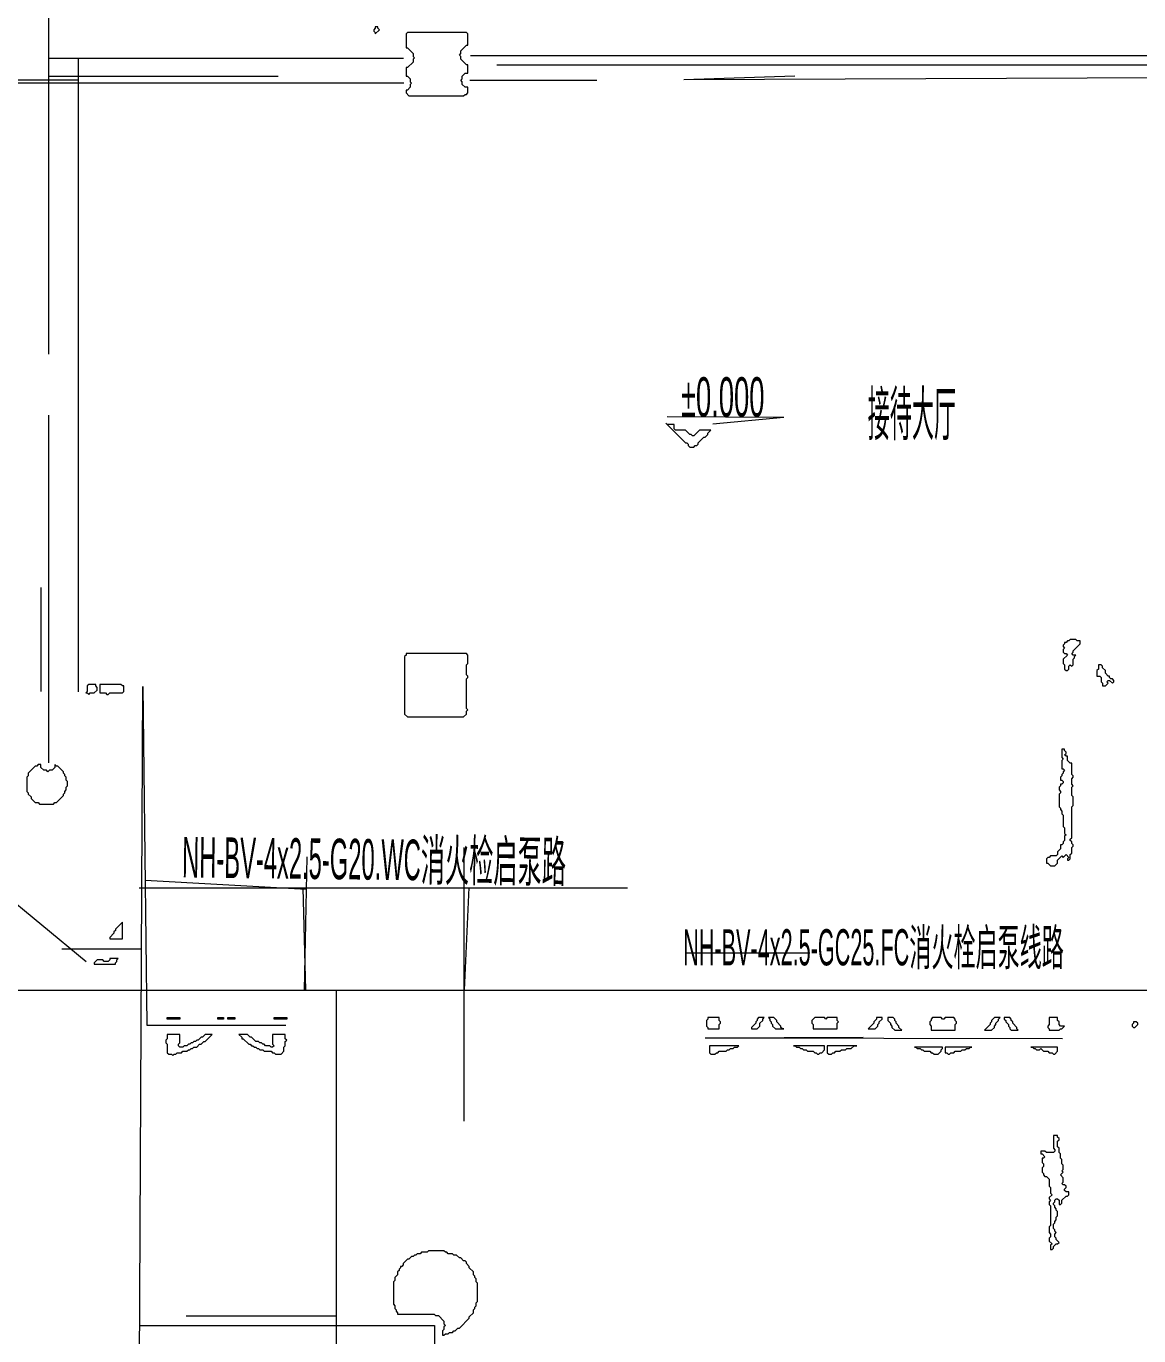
# Model space of a CAD drawing. Extents: x 6 to 4781, y 1 to 3386.
# Drawn here: x 1735 to 2528, y 1198 to 2130 of the extents above; entities that cross this region are included whole.
import ezdxf

# ---------------------------------------------------------------- set-up
doc = ezdxf.new("R2010")
doc.units = 0
for name, color, linetype, lineweight in [('OCR_TEXT', 6, 'Continuous', 0), ('TRACE_STRAIGHT', 5, 'Continuous', 0), ('TRACE_TEXT_SYMBOL', 6, 'Continuous', 0)]:
    doc.layers.add(name, color=color, linetype=linetype, lineweight=lineweight)
doc.styles.add('wqy-unicode', font='wqy-unicode.lff')

msp = doc.modelspace()

# ---------------------------------------------------------------- linework, layer by layer
at = {"layer": 'TRACE_STRAIGHT', "color": 5}
for p, q in [((1751.43, 2148.56), (1751.43, 1896)), ((1751.43, 2106.63), (2004.22, 2106.63)), ((1772.51, 2106.63), (1772.51, 1655.88)), ((2051.87, 2108.6), (2630.63, 2108.6)), ((2070.62, 2101.93), (2635.06, 2101.93)), ((1589.75, 2091.41), (1772.51, 2091.41)), ((1618.58, 2089.24), (2004.36, 2089.24)), ((1751.43, 2094), (1915, 2094)), ((2051.44, 2091.09), (2141.94, 2091.09)), ((2203.91, 2091.52), (2282.75, 2094.19)), ((2203.91, 2091.52), (2638.31, 2093.24)), ((1751.34, 1852.69), (1751.34, 1605.38)), ((2191.94, 1851.81), (2275, 1851.3)), ((2224.37, 1846.64), (2275, 1851.3)), ((1746, 1730), (1746, 1656)), ((1815.89, 1096.5), (1818.6, 1659.63)), ((1818.6, 1659.63), (1821.45, 1418.5)), ((1675.05, 1548.9), (1778.26, 1463.92)), ((1933.67, 1443.48), (1935.55, 1538.5)), ((2047.04, 1545.01), (2047.04, 1350.39)), ((1820.23, 1521.73), (1935.09, 1515.29)), ((1815.97, 1516.3), (2163.81, 1516.3)), ((1932.42, 1516.3), (1934.45, 1443.48)), ((2047.68, 1443.48), (2051, 1516.63)), ((1761, 1473), (1817.71, 1473)), ((2205.31, 1470), (2293.56, 1470)), ((1697, 1443.48), (3277.03, 1443.48)), ((1956.27, 1443.48), (1956.27, 791.57)), ((1821.45, 1418.5), (1920.5, 1418.5)), ((2219.01, 1409.59), (2331.5, 1410.04)), ((2219.01, 1409.59), (2473.53, 1409.15)), ((1849.37, 1211.83), (1956.27, 1211.83)), ((1816.42, 1204.82), (2026.17, 1204.82)), ((2026.17, 1204.82), (2026.17, 1086.56))]:
    msp.add_line(p, q, dxfattribs=at)
at = {"layer": 'TRACE_TEXT_SYMBOL', "color": 6}
for points in [[(1984, 2129), (1984, 2128), (1983, 2127), (1983, 2126), (1984, 2125), (1984, 2124), (1987, 2127), (1986, 2128), (1986, 2129)], [(2007, 2125), (2006, 2124), (2006, 2114), (2007, 2114), (2011, 2110), (2011, 2108), (2012, 2107), (2011, 2106), (2011, 2104), (2007, 2100), (2006, 2100), (2006, 2094), (2007, 2094), (2009, 2092), (2009, 2090), (2010, 2089), (2009, 2088), (2009, 2086), (2007, 2084), (2006, 2084), (2006, 2082), (2008, 2080), (2047, 2080), (2048, 2081), (2049, 2081), (2050, 2082), (2050, 2086), (2048, 2086), (2046, 2088), (2046, 2090), (2045, 2091), (2046, 2092), (2046, 2094), (2048, 2096), (2050, 2096), (2050, 2102), (2049, 2102), (2045, 2106), (2045, 2108), (2044, 2109), (2045, 2110), (2045, 2112), (2049, 2116), (2050, 2116), (2050, 2124), (2049, 2125)], [(2191, 1847), (2205, 1833), (2206, 1833), (2207, 1832), (2207, 1831), (2208, 1830), (2211, 1830), (2212, 1831), (2213, 1831), (2214, 1832), (2214, 1833), (2218, 1837), (2219, 1837), (2221, 1839), (2221, 1840), (2223, 1842), (2215, 1842), (2211, 1838), (2210, 1838), (2209, 1839), (2208, 1839), (2205, 1842), (2198, 1842), (2197, 1843), (2197, 1846), (2192, 1846)], [(2479, 1693), (2478, 1692), (2477, 1692), (2476, 1691), (2475, 1691), (2475, 1690), (2474, 1689), (2474, 1688), (2475, 1687), (2474, 1686), (2474, 1684), (2475, 1683), (2476, 1683), (2477, 1682), (2474, 1679), (2474, 1676), (2475, 1675), (2475, 1672), (2476, 1671), (2477, 1671), (2478, 1672), (2478, 1674), (2479, 1675), (2480, 1674), (2481, 1675), (2481, 1679), (2482, 1680), (2482, 1681), (2483, 1682), (2481, 1682), (2480, 1683), (2481, 1684), (2481, 1685), (2486, 1690), (2486, 1692), (2484, 1692), (2483, 1693)], [(2006, 1683), (2006, 1682), (2005, 1681), (2005, 1640), (2007, 1638), (2047, 1638), (2049, 1640), (2049, 1642), (2050, 1643), (2049, 1644), (2049, 1665), (2050, 1666), (2050, 1667), (2049, 1668), (2049, 1675), (2050, 1676), (2050, 1682), (2049, 1683)], [(2499, 1675), (2499, 1672), (2498, 1671), (2498, 1667), (2500, 1667), (2501, 1666), (2501, 1663), (2502, 1662), (2502, 1660), (2504, 1660), (2506, 1662), (2505, 1663), (2506, 1664), (2507, 1664), (2509, 1662), (2510, 1663), (2510, 1664), (2509, 1665), (2508, 1665), (2507, 1666), (2507, 1667), (2506, 1667), (2504, 1669), (2504, 1671), (2502, 1673), (2502, 1674), (2501, 1675)], [(1780, 1661), (1779, 1660), (1779, 1656), (1778, 1655), (1779, 1655), (1780, 1654), (1781, 1655), (1784, 1655), (1786, 1657), (1786, 1659), (1785, 1660), (1785, 1661)], [(1788, 1661), (1788, 1655), (1792, 1655), (1793, 1654), (1794, 1654), (1795, 1655), (1804, 1655), (1805, 1656), (1805, 1660), (1804, 1660), (1803, 1661)], [(1744, 1604), (1743, 1603), (1742, 1603), (1737, 1598), (1737, 1596), (1736, 1595), (1736, 1585), (1737, 1584), (1737, 1583), (1739, 1581), (1739, 1580), (1742, 1577), (1744, 1577), (1745, 1576), (1755, 1576), (1756, 1577), (1757, 1577), (1762, 1582), (1762, 1583), (1763, 1584), (1763, 1585), (1764, 1586), (1764, 1588), (1765, 1589), (1765, 1592), (1764, 1593), (1764, 1595), (1763, 1596), (1763, 1597), (1762, 1598), (1762, 1599), (1758, 1603), (1757, 1603), (1756, 1604), (1756, 1602), (1754, 1600), (1752, 1600), (1751, 1599), (1750, 1600), (1748, 1600), (1746, 1602), (1746, 1604)], [(1804, 1492), (1799, 1487), (1799, 1486), (1798, 1485), (1798, 1484), (1795, 1481), (1795, 1480), (1804, 1480)], [(1795, 1466), (1795, 1465), (1794, 1464), (1791, 1464), (1790, 1465), (1786, 1465), (1784, 1463), (1784, 1462), (1799, 1462), (1799, 1463), (1800, 1464), (1800, 1465), (1801, 1466)], [(1836, 1424), (1845, 1424), (1845, 1423), (1836, 1423)], [(1872, 1424), (1876, 1424), (1876, 1423), (1872, 1423)], [(1879, 1424), (1884, 1424), (1884, 1423), (1879, 1423)], [(1912, 1424), (1921, 1424), (1921, 1423), (1912, 1423)], [(2221, 1424), (2221, 1423), (2220, 1422), (2220, 1418), (2221, 1417), (2221, 1416), (2229, 1416), (2229, 1419), (2230, 1420), (2230, 1421), (2229, 1422), (2229, 1424)], [(2257, 1424), (2256, 1423), (2256, 1422), (2255, 1421), (2255, 1420), (2252, 1417), (2252, 1416), (2256, 1416), (2258, 1418), (2258, 1420), (2260, 1422), (2260, 1423), (2261, 1424)], [(2264, 1424), (2265, 1423), (2265, 1422), (2266, 1421), (2266, 1420), (2267, 1419), (2267, 1418), (2269, 1416), (2275, 1416), (2274, 1416), (2273, 1417), (2273, 1418), (2270, 1421), (2270, 1422), (2268, 1424)], [(2297, 1424), (2295, 1422), (2295, 1420), (2296, 1419), (2296, 1416), (2313, 1416), (2313, 1420), (2314, 1421), (2313, 1422), (2313, 1424), (2306, 1424), (2305, 1423), (2304, 1424)], [(2341, 1424), (2341, 1423), (2339, 1421), (2339, 1420), (2335, 1416), (2340, 1416), (2342, 1418), (2342, 1419), (2343, 1420), (2343, 1421), (2345, 1423), (2345, 1424)], [(2349, 1424), (2349, 1422), (2351, 1420), (2351, 1419), (2352, 1418), (2352, 1417), (2354, 1415), (2359, 1415), (2357, 1417), (2357, 1418), (2355, 1420), (2355, 1421), (2354, 1422), (2354, 1423), (2353, 1424)], [(2381, 1424), (2380, 1423), (2380, 1422), (2379, 1421), (2379, 1419), (2380, 1418), (2380, 1415), (2397, 1415), (2397, 1419), (2398, 1420), (2398, 1421), (2397, 1422), (2397, 1423), (2396, 1424), (2390, 1424), (2389, 1423), (2388, 1423), (2387, 1424)], [(2425, 1424), (2423, 1422), (2423, 1421), (2422, 1420), (2422, 1419), (2418, 1415), (2423, 1415), (2425, 1417), (2425, 1418), (2426, 1419), (2426, 1420), (2428, 1422), (2428, 1423), (2429, 1424)], [(2432, 1424), (2432, 1423), (2433, 1422), (2433, 1421), (2435, 1419), (2435, 1418), (2436, 1417), (2436, 1416), (2437, 1415), (2442, 1415), (2441, 1416), (2441, 1417), (2438, 1420), (2438, 1421), (2437, 1422), (2437, 1423), (2436, 1424)], [(2464, 1424), (2464, 1419), (2463, 1418), (2463, 1417), (2464, 1416), (2464, 1415), (2471, 1415), (2472, 1416), (2473, 1416), (2475, 1418), (2472, 1418), (2471, 1419), (2471, 1421), (2470, 1422), (2470, 1424)], [(2524, 1421), (2524, 1420), (2523, 1419), (2523, 1418), (2524, 1417), (2525, 1417), (2527, 1419), (2527, 1420), (2526, 1421)], [(1836, 1412), (1836, 1409), (1835, 1408), (1835, 1406), (1836, 1405), (1836, 1399), (1837, 1398), (1839, 1398), (1840, 1397), (1841, 1398), (1842, 1398), (1843, 1399), (1846, 1399), (1847, 1400), (1850, 1400), (1851, 1401), (1852, 1401), (1853, 1402), (1854, 1402), (1855, 1403), (1857, 1403), (1859, 1405), (1860, 1405), (1862, 1407), (1863, 1407), (1868, 1412), (1863, 1412), (1861, 1410), (1860, 1410), (1858, 1408), (1857, 1408), (1856, 1407), (1855, 1407), (1854, 1406), (1853, 1406), (1852, 1405), (1851, 1405), (1850, 1404), (1848, 1404), (1847, 1403), (1845, 1403), (1844, 1404), (1844, 1405), (1845, 1406), (1845, 1412)], [(1887, 1412), (1889, 1410), (1889, 1409), (1890, 1409), (1894, 1405), (1895, 1405), (1896, 1404), (1897, 1404), (1898, 1403), (1899, 1403), (1900, 1402), (1901, 1402), (1902, 1401), (1904, 1401), (1905, 1400), (1910, 1400), (1911, 1399), (1912, 1399), (1913, 1398), (1917, 1398), (1919, 1400), (1919, 1403), (1920, 1404), (1920, 1407), (1921, 1408), (1920, 1409), (1920, 1412), (1911, 1412), (1911, 1405), (1912, 1404), (1911, 1403), (1910, 1403), (1909, 1404), (1906, 1404), (1905, 1405), (1904, 1405), (1903, 1406), (1902, 1406), (1901, 1407), (1899, 1407), (1896, 1410), (1895, 1410), (1893, 1412)], [(2222, 1404), (2222, 1399), (2223, 1398), (2226, 1398), (2227, 1399), (2228, 1399), (2229, 1400), (2234, 1400), (2235, 1401), (2236, 1401), (2237, 1402), (2239, 1402), (2240, 1403), (2242, 1403), (2243, 1404)], [(2282, 1404), (2283, 1404), (2284, 1403), (2286, 1403), (2287, 1402), (2288, 1402), (2289, 1401), (2291, 1401), (2292, 1400), (2296, 1400), (2297, 1399), (2298, 1399), (2299, 1398), (2300, 1398), (2301, 1399), (2302, 1399), (2304, 1401), (2304, 1404)], [(2306, 1404), (2306, 1399), (2307, 1398), (2309, 1398), (2310, 1399), (2311, 1399), (2312, 1400), (2315, 1400), (2316, 1401), (2319, 1401), (2320, 1402), (2323, 1402), (2325, 1404), (2327, 1404)], [(2368, 1403), (2369, 1403), (2370, 1402), (2372, 1402), (2373, 1401), (2374, 1401), (2375, 1400), (2379, 1400), (2380, 1399), (2381, 1399), (2382, 1398), (2385, 1398), (2387, 1400), (2387, 1401), (2388, 1402), (2388, 1403)], [(2390, 1403), (2390, 1399), (2391, 1399), (2392, 1398), (2393, 1398), (2394, 1399), (2396, 1399), (2397, 1400), (2401, 1400), (2402, 1401), (2404, 1401), (2405, 1402), (2407, 1402), (2408, 1403), (2409, 1403)], [(2451, 1403), (2452, 1403), (2453, 1402), (2454, 1402), (2455, 1401), (2457, 1401), (2458, 1402), (2460, 1400), (2463, 1400), (2464, 1399), (2466, 1399), (2467, 1398), (2468, 1398), (2470, 1400), (2470, 1403)]]:
    msp.add_lwpolyline(points, close=True, dxfattribs=at)
for points in [[(2473, 1615), (2473, 1609), (2474, 1608), (2473, 1607), (2473, 1601), (2474, 1601), (2475, 1600), (2474, 1599), (2474, 1598), (2473, 1597), (2473, 1596), (2472, 1595), (2472, 1593), (2473, 1593), (2474, 1592), (2474, 1591), (2473, 1590), (2472, 1590), (2472, 1589), (2471, 1588), (2471, 1586), (2472, 1585), (2472, 1584), (2471, 1583), (2471, 1574), (2472, 1573), (2472, 1572), (2473, 1571), (2473, 1569), (2474, 1568), (2474, 1560), (2475, 1559), (2475, 1555), (2476, 1554), (2475, 1553), (2475, 1550), (2474, 1549), (2474, 1548), (2473, 1547), (2472, 1547), (2472, 1544), (2470, 1542), (2470, 1540), (2469, 1539), (2465, 1539), (2464, 1538), (2463, 1538), (2462, 1537), (2462, 1534), (2463, 1534), (2465, 1532), (2468, 1532), (2470, 1534), (2470, 1536), (2473, 1539), (2474, 1538), (2476, 1540), (2478, 1538), (2477, 1537), (2477, 1536), (2478, 1536), (2479, 1537), (2479, 1540), (2480, 1541)], [(2480, 1541), (2480, 1545), (2481, 1546), (2481, 1547), (2480, 1548), (2480, 1549), (2479, 1550), (2479, 1551), (2480, 1552), (2480, 1574), (2481, 1575), (2481, 1581), (2480, 1582), (2480, 1588), (2481, 1589), (2480, 1590), (2480, 1594), (2481, 1595), (2481, 1596), (2480, 1597), (2480, 1605), (2479, 1605), (2477, 1607), (2477, 1610), (2476, 1610), (2475, 1611), (2476, 1612), (2476, 1613), (2475, 1614), (2475, 1615), (2473, 1615)], [(2467, 1340), (2467, 1331), (2468, 1330), (2468, 1329), (2467, 1328), (2462, 1328), (2461, 1329), (2458, 1329), (2458, 1327), (2459, 1327), (2461, 1325), (2460, 1324), (2459, 1324), (2459, 1321), (2460, 1320), (2460, 1318), (2459, 1317), (2459, 1314), (2460, 1313), (2460, 1312), (2461, 1311), (2462, 1311), (2464, 1309), (2464, 1304), (2465, 1303), (2465, 1299), (2466, 1298), (2464, 1296), (2464, 1295), (2465, 1294), (2464, 1293), (2464, 1291), (2465, 1290), (2465, 1276), (2464, 1275), (2464, 1271), (2465, 1270), (2465, 1268), (2464, 1267), (2464, 1265), (2466, 1263), (2465, 1262), (2465, 1259), (2466, 1259), (2467, 1260), (2467, 1261), (2469, 1263), (2470, 1263), (2471, 1264), (2469, 1266), (2469, 1267), (2468, 1268), (2468, 1270), (2469, 1271), (2468, 1272), (2468, 1273), (2467, 1274), (2467, 1277), (2468, 1278), (2468, 1279), (2469, 1280), (2469, 1282), (2470, 1283), (2470, 1286)], [(2470, 1286), (2469, 1287), (2469, 1288), (2468, 1289), (2468, 1290), (2467, 1291), (2467, 1292), (2468, 1293), (2468, 1294), (2469, 1295), (2470, 1295), (2471, 1294), (2471, 1291), (2472, 1291), (2473, 1292), (2473, 1294), (2476, 1297), (2477, 1297), (2478, 1298), (2478, 1300), (2476, 1300), (2475, 1301), (2475, 1302), (2476, 1303), (2476, 1304), (2475, 1305), (2474, 1305), (2473, 1306), (2474, 1307), (2474, 1310), (2472, 1312), (2474, 1314), (2473, 1315), (2474, 1316), (2474, 1319), (2473, 1320), (2473, 1323), (2472, 1324), (2472, 1327), (2471, 1328), (2471, 1331), (2470, 1332), (2470, 1336), (2471, 1337), (2471, 1338), (2470, 1339), (2470, 1340), (2467, 1340)], [(2022, 1258), (2021, 1257), (2017, 1257), (2016, 1256), (2014, 1256), (2013, 1255), (2012, 1255), (2011, 1254), (2010, 1254), (2008, 1252), (2007, 1252), (2004, 1249), (2004, 1248), (2003, 1247), (2002, 1247), (2002, 1246), (2001, 1245), (2001, 1244), (2000, 1243), (2000, 1241), (1998, 1239), (1998, 1237), (1997, 1236), (1997, 1220), (1998, 1219), (1998, 1217), (1999, 1216), (1999, 1215), (2000, 1214), (2000, 1213), (2026, 1213), (2027, 1212), (2029, 1212), (2033, 1208), (2033, 1206), (2034, 1205), (2033, 1204), (2033, 1202), (2032, 1201), (2032, 1198), (2033, 1198), (2034, 1199), (2036, 1199), (2037, 1200), (2039, 1200), (2040, 1201), (2041, 1201), (2043, 1203), (2044, 1203), (2051, 1210), (2051, 1211), (2054, 1214), (2054, 1216), (2055, 1217), (2055, 1218), (2056, 1219), (2056, 1221), (2057, 1222), (2057, 1235), (2056, 1236), (2056, 1238), (2055, 1239), (2055, 1240), (2054, 1241)], [(2054, 1241), (2054, 1243), (2051, 1246), (2051, 1247), (2049, 1249), (2049, 1250), (2048, 1251), (2047, 1251), (2045, 1253), (2044, 1253), (2042, 1255), (2040, 1255), (2039, 1256), (2036, 1256), (2035, 1257), (2034, 1257), (2033, 1258), (2022, 1258)]]:
    msp.add_lwpolyline(points, dxfattribs=at)

# ---------------------------------------------------------------- texts
at = {"layer": 'OCR_TEXT', "color": 6, "style": 'wqy-unicode'}
for s, height, width, p in [('±0.000', 28.08, 0.518749, (2201.8, 1851.64)), ('接待大厅', 31.2, 0.369887, (2334.75, 1838.27)), ('NH-BV-4x2.5-GC25.FC消火栓启泵线路', 25.74, 0.447822, (2203.35, 1461.17))]:
    msp.add_text(s, height=height, dxfattribs=dict(at, width=width)).set_placement(p)
at = {"layer": 'OCR_TEXT', "color": 6, "style": 'wqy-unicode', "width": 0.437958}
msp.add_text('NH-BV-4x2.5-G20.WC消火检启泵路', height=28.86, rotation=-0.68004, dxfattribs=at).set_placement((1846.37, 1523.76))

doc.saveas('drawing.dxf')
